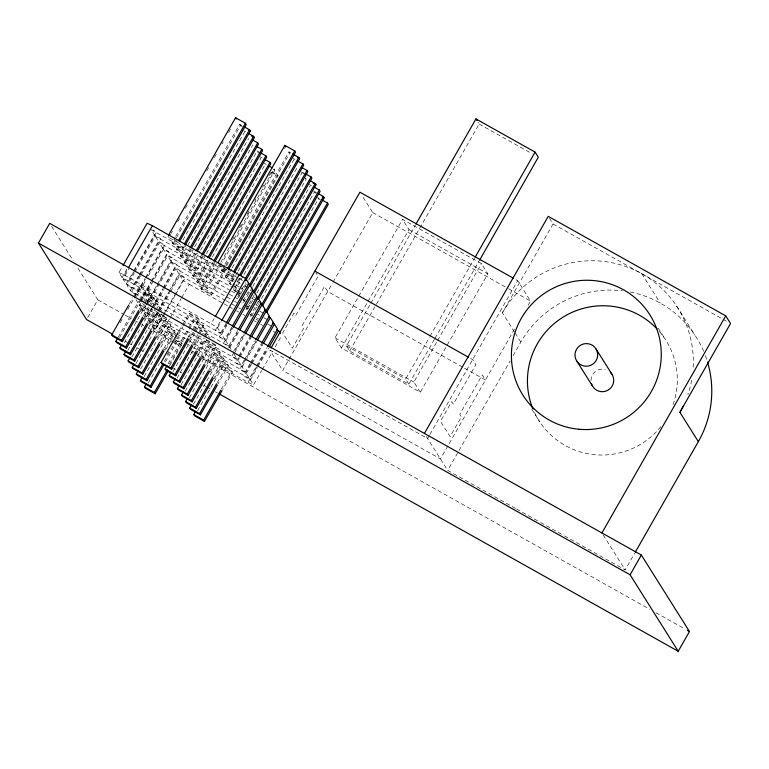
<?xml version="1.0" encoding="UTF-8"?>
<svg xmlns="http://www.w3.org/2000/svg" width="769" height="769" viewBox="0 0 769 769"><rect width="100%" height="100%" fill="white"/><g stroke="black" fill="none" stroke-linecap="round" stroke-linejoin="round"><path stroke-width="0.58" stroke-dasharray="3.85 2.88" d="M87.743 317.472L97.817 299.814L77.563 267.612M231.853 327.027L224.817 339.36L221.683 334.371L215.282 330.295L122.108 277.561L118.974 272.572L122.492 266.41M122.108 277.561L126.798 269.333M118.974 272.572L124.251 275.042L127.769 268.871M237.708 330.459L228.912 345.877L225.778 340.888L219.386 336.803L126.212 284.069L123.069 279.089L128.932 268.814M126.212 284.069L133.248 271.736M133.835 270.707L154.348 234.737L151.214 229.748L243.427 280.954M133.633 272.303L128.356 281.55L123.069 279.089M134.219 271.274L156.492 232.219L152.925 229.931M231.133 349.395L229.883 347.405L223.481 343.32L130.307 290.586L127.173 285.607L134.21 273.264M134.796 272.236L155.309 236.266L240.226 283.377M130.307 290.586L138.516 276.196M139.102 275.167L158.452 241.245L155.309 236.266M139.487 275.735L132.451 288.067L127.173 285.607M140.073 274.706L160.596 238.726L154.348 234.737M140.65 275.667L131.268 292.114L136.555 294.585L145.341 279.166M141.236 274.639L159.414 242.783L234.949 284.636M129.307 303.986L132.826 297.824M133.412 296.796L139.862 285.482L149.724 291.018L150.522 292.287L144.668 302.563M134.402 297.103L144.957 278.599M145.543 277.571L162.547 247.762L159.414 242.783M120.147 322.74L122.492 318.626M127.769 309.369L133.633 299.093M134.219 298.064L140.669 286.76L139.862 285.482M178.668 242.946L168.805 237.419L170.583 234.305M171.179 233.267L172.362 231.19M177.697 221.837L180.061 217.685M185.396 208.341L187.175 205.227M206.726 170.949L209.091 166.796M214.426 157.443L216.8 153.291M222.126 143.938L223.318 141.861M228.643 132.518L231.017 128.356M145.927 278.138L164.691 245.244L158.452 241.245M136.546 296.574L145.918 280.127M148.263 276.013L163.509 249.291L242.168 292.902M118.166 337.226L138.689 301.246M139.276 300.227L143.966 291.999L153.819 297.526L154.627 298.805L150.522 305.995M184.541 246.349L182.762 249.464L172.91 243.936L172.102 242.658L175.063 237.467M175.659 236.429L239.64 124.251L242.6 125.914M244.138 360.277L241.216 365.419L238.073 360.43L231.68 356.345L144.745 307.61L138.507 303.611L139.679 301.563M140.266 300.535L150.82 282.031M151.406 281.002L166.642 254.279L163.509 249.291M119.551 337.476L144.764 293.277L143.966 291.999M172.91 243.936L175.87 238.746M176.457 237.708L240.447 125.53L239.64 124.251M140.65 301.092L151.205 282.598M151.791 281.569L168.796 251.761L162.547 247.762M250.002 363.708L245.311 371.927L242.177 366.948L235.775 362.862L142.601 310.128L139.468 305.149L140.64 303.092M141.227 302.063L167.613 255.808L230.633 290.644M139.17 309.513L142.688 303.351M143.274 302.323L149.724 291.018M139.977 310.791L144.082 303.592M140.439 311.878L144.543 304.678M145.13 303.649L148.061 298.516L157.924 304.043L158.722 305.322L156.376 309.426M191.01 248.704L186.867 255.981L177.005 250.454L176.207 249.175L179.754 242.946M142.601 310.128L144.947 306.014M147.292 301.909L156.674 285.462M157.261 284.434L170.747 260.797L167.613 255.808M124.242 342.955L145.341 305.956M145.927 304.928L148.859 299.785L148.061 298.516M177.005 250.454L180.561 244.215M182.926 240.063L244.542 132.037M145.918 305.553L144.745 307.61L139.468 305.149M146.504 304.524L172.89 258.269L166.642 254.279M175.986 333.554L146.696 316.645L143.563 311.656L147.081 305.495M147.667 304.466L171.708 262.325L237.861 298.91M143.274 316.03L148.542 306.783M149.128 305.754L153.819 297.526M182.762 249.464L181.965 248.195L183.743 245.071M144.072 317.309L149.936 307.023M143.947 319.423L150.397 308.109M196.297 253.145L190.962 262.498L181.1 256.961L180.302 255.693L185.637 246.34M146.696 316.645L151.387 308.417M151.974 307.389L162.528 288.894M163.115 287.866L174.842 267.304L171.708 262.325M127.75 350.501L151.791 308.359M181.1 256.961L248.647 138.555M151.781 308.984L148.85 314.127L143.563 311.656M152.368 307.956L162.913 289.452M163.499 288.433L176.985 264.786L170.747 260.797M173.804 336.553L150.801 323.163L147.667 318.174L152.944 308.927M153.531 307.898L164.076 289.394M164.662 288.365L175.803 268.833L233.613 300.756M147.369 322.547L157.924 304.043M186.867 255.981L186.06 254.702L189.616 248.474M148.753 322.788L155.79 310.455M149.224 323.874L156.261 311.541L166.114 317.068L166.921 318.347L155.78 337.879M202.766 255.51L195.066 269.006L185.204 263.479L184.397 262.21L191.51 249.742M150.801 323.163L157.251 311.849M157.837 310.82L168.392 292.326M168.978 291.297L178.937 273.822L175.803 268.833M131.845 357.018L157.059 312.82L156.261 311.541M185.204 263.479L194.086 247.897M194.682 246.859L252.741 145.072M157.635 312.416L152.944 320.635L147.667 318.174M158.222 311.387L181.09 271.303L174.842 267.304M171.612 339.542L154.896 329.67L151.762 324.691L158.798 312.358M159.385 311.33L169.939 292.826M170.526 291.797L179.908 275.35L225.202 300.256M151.464 329.055L160.26 313.637M190.962 262.498L190.164 261.22L195.489 251.867M161.653 313.887L152.272 330.334L174.265 342.676M152.733 331.42L160.356 318.058L170.218 323.586L171.016 324.864L160.461 343.358M208.043 259.941L199.161 275.523L189.299 269.996L188.501 268.717L197.383 253.136M154.896 329.67L163.691 314.252M164.278 313.223L183.041 280.339L179.908 275.35M135.95 363.526L161.154 319.327L160.356 318.058M189.299 269.996L199.959 251.3M200.555 250.261L256.836 151.58L258.807 152.685M175.217 295.286L157.039 327.152L151.762 324.691M175.803 294.258L185.185 277.82L178.937 273.822M155.569 335.572L166.114 317.068M195.066 269.006L194.259 267.737L201.959 254.231M156.828 337.937L164.451 324.576L174.313 330.103L175.121 331.372L164.566 349.876M214.513 262.306L203.256 282.04L193.394 276.504L192.596 275.235L203.256 256.538M140.631 369.014L165.258 325.845L164.451 324.576M193.394 276.504L205.842 254.693M206.428 253.655L260.941 158.097M161.144 333.669L169.353 319.279M169.939 318.251L181.071 298.718M181.657 297.69L189.28 284.328L183.041 280.339M160.25 341.061L170.218 323.586M199.161 275.523L198.354 274.245L207.245 258.663M161.519 343.416L168.555 331.083L176.437 335.505M221.578 263.623L207.361 288.548L197.498 283.021L196.691 281.752L209.139 259.932M144.139 376.56L169.353 332.362L168.555 331.083M197.498 283.021L211.715 258.096M212.311 257.057L265.036 164.614M163.759 348.597L174.313 330.103M203.256 282.04L202.458 280.762L213.119 262.066M165.614 349.933L172.65 337.601M226.269 269.102L211.456 295.065L201.593 289.538L200.796 288.26L215.608 262.296M148.244 383.077L159.385 363.545M201.593 289.538L216.406 263.565M178.619 331.631L182.138 325.46M182.714 324.431L189.164 313.127L199.027 318.654L199.834 319.933L189.28 338.437M167.104 354.49L168.863 351.404M178.831 333.929L182.935 326.738M183.522 325.71L189.972 314.406L189.164 313.127M232.334 240.139L234.112 237.025M239.438 227.672L241.812 223.519M247.147 214.167L249.512 210.014M254.847 200.671L256.029 198.585M262.546 187.165L263.729 185.089M269.063 175.736L271.438 171.583M284.463 148.734L285.655 146.658M164.345 361.286L178.418 336.611L179.215 337.889L165.143 362.555M207.361 288.548L206.553 287.279L220.184 263.382M220.77 262.344L274.091 168.863L274.898 170.141L222.164 262.585M168.055 363.843L187.992 328.892M188.578 327.863L193.269 319.644L203.131 325.172L203.929 326.45L199.825 333.64M233.853 273.995L232.075 277.109L222.212 271.582L221.405 270.303L224.375 265.113M224.961 264.075L288.952 151.897L290.922 153.002M169.449 364.083L188.79 330.17M189.376 329.142L194.067 320.913L193.269 319.644M222.212 271.582L225.173 266.382M225.769 265.343L289.75 153.166L288.952 151.897M169.613 365.746L182.513 343.128L175.611 339.254M211.456 295.065L210.658 293.787L278.195 175.38L272.274 172.064M188.472 337.158L191.99 330.987M192.577 329.968L199.027 318.654M189.155 340.552L193.846 332.323M194.432 331.295L197.364 326.162L207.226 331.689L208.024 332.958L205.679 337.072M232.228 281.416L226.307 278.09L225.509 276.821L229.066 270.582M172.958 371.629L195.239 332.573M195.826 331.545L198.171 327.431L197.364 326.162M226.307 278.09L231.642 268.746M232.228 267.708L293.845 159.683M192.577 343.676L197.854 334.419M198.44 333.39L203.131 325.172M232.075 277.109L231.267 275.831L233.045 272.716M193.375 344.945L199.238 334.669M194.432 345.002L199.7 335.755M237.515 272.139L230.412 284.607L229.604 283.338L234.939 273.985M177.053 378.146L201.094 336.005M238.111 271.101L297.949 166.2M225.999 323.595L220.722 332.842L217.589 327.863L211.187 323.778L214.118 318.635M196.672 350.183L203.708 337.851M204.294 336.822L207.226 331.689M198.056 350.433L205.092 338.1M237.352 281.541L239.726 277.388M199.113 350.491L205.563 339.187L215.426 344.714L216.224 345.992L205.669 364.487M236.477 292.23L233.699 289.846L240.812 277.388M181.157 384.654L206.361 340.456L205.563 339.187M234.507 291.124L243.388 275.542M243.984 274.504L302.044 172.708L301.246 171.439L304.197 173.092M219.972 322.067L215.282 330.295L220.722 332.842M200.767 356.701L209.562 341.282M217.589 327.863L221.097 321.692M200.988 359.008L210.956 341.532M202.036 359.065L209.658 345.704L219.521 351.231L220.319 352.5L210.36 369.976M238.39 295.325L245.503 282.857M185.252 391.171L210.466 346.973L209.658 345.704M246.301 284.136L238.601 297.632L237.804 296.363L239.774 297.468M248.675 279.983L306.149 179.225L305.341 177.947L307.312 179.062M227.009 323.441L219.386 336.803L224.817 339.36M204.871 363.218L215.426 344.714M221.683 334.371L226.961 325.124M206.726 364.544L213.763 352.212L223.616 357.739L224.423 359.017L213.869 377.521M243.081 300.794L249.598 289.375M189.347 397.688L214.561 353.49L213.763 352.212M252.184 287.529L242.706 304.149L241.899 302.88M252.77 286.491L310.243 185.742M232.276 327.902L223.481 343.32L228.912 345.877M208.966 369.726L219.521 351.231M225.778 340.888L232.815 328.555M210.235 372.09L217.858 358.729L227.72 364.256L228.518 365.535L217.963 384.029M254.289 294.854L245.993 309.388L246.801 310.666M193.452 404.206L218.656 360.007L217.858 358.729M247.397 309.628L254.501 297.161M256.875 293.008L314.338 192.25L316.309 193.355M228.749 347.78L238.13 331.333M212.484 377.271L223.616 357.739M229.883 347.405L238.669 331.987M214.33 378.608L221.953 365.246L231.815 370.773L232.613 372.042L222.654 389.518M258.394 301.361L250.098 315.905L250.896 317.184M197.546 410.713L222.76 366.515L221.953 365.246M251.492 316.146L258.605 303.678M261.566 298.487L318.443 198.767L317.635 197.498L319.606 198.604M233.603 351.356L242.985 334.909M243.994 334.765L231.68 356.345L237.112 358.902L238.284 356.845M217.166 382.76L227.72 364.256M234.564 352.884L245.119 334.39M238.871 355.816L249.425 337.312M238.707 357.72L235.775 362.862L241.216 365.419M239.294 356.691L250.434 337.168M221.261 389.277L231.815 370.773M238.073 360.43L239.246 358.373M239.832 357.345L250.973 337.822M244.725 359.248L255.279 340.744M255.702 341.628L239.87 369.38L246.272 373.455L249.406 378.444L255.856 367.14M242.177 366.948L245.109 361.805M245.696 360.776L256.827 341.244M250.588 362.68L261.143 344.176M250.425 364.583L243.975 375.887L250.367 379.973L253.51 384.961L261.71 370.571M251.011 363.554L262.152 344.031M246.272 373.455L251.55 364.208M252.136 363.179L262.69 344.675M256.442 366.111L266.997 347.607M195.701 353.048L248.07 382.404L256.865 366.986M257.452 365.957L267.42 348.482M250.367 379.973L257.404 367.64M257.99 366.611L268.544 348.107M262.296 369.543L272.851 351.039M275.196 346.925L281.646 335.62M514.509 329.084L440.454 458.92L282.684 370.466L332.448 283.213M333.044 282.175L372.734 212.58L361.738 195.105M358.719 296.267L402.562 219.396L481.442 263.632L487.863 273.822L420.316 392.238L341.436 348.011L335.015 337.812L358.123 297.305M341.436 348.011L367.495 302.304M368.091 301.265L408.973 229.595L402.562 219.396M434.389 339.389L408.858 384.154L349.693 350.991L346.483 345.887L370.235 304.245M370.831 303.207L415.366 225.125M349.693 350.991L479.145 124.03L478.068 122.338M408.858 384.154L405.648 379.059L429.4 337.418M429.996 336.38L474.531 258.297M434.985 338.35L478.924 261.316M420.316 392.238L413.905 382.039L437.013 341.532M437.599 340.494L481.442 263.632M429.4 435.408L427.631 438.522L269.852 350.068L282.684 370.466M429.996 434.37L517.681 280.647L514.548 278.887M514.48 332.006L502.397 312.8L553.055 223.99L549.451 218.252M528.14 305.197L530.514 301.035L517.681 280.647M515.538 508.434L447.673 470.388L458.382 451.614M458.978 450.576L510.135 360.882M513.106 355.672L520.844 342.109A102.44 101.537 -32.2 0 1 622.429 290.778M564.609 535.955L625.168 569.906L634.685 553.219M257.894 301.515L261.152 303.053M245.311 371.927L189.597 341.196M249.406 378.444L193.701 347.703M248.07 382.404L253.51 384.961M479.145 124.03L532.081 153.713M553.055 223.99L726.378 321.163M240.447 125.53L242.418 126.635M243.744 130.768L245.715 131.874M293.047 158.404L295.017 159.51M408.973 229.595L487.863 273.822M302.044 172.708L304.015 173.813M372.734 212.58L507.521 288.154M508.569 288.731L530.514 301.035M257.019 150.859L258.999 151.964M260.133 156.818L262.104 157.933M309.436 184.464L311.416 185.569M264.238 163.336L266.209 164.441M313.541 190.981L316.501 192.635M272.928 169.036L274.898 170.141M271.111 172.227L278.013 176.101M318.443 198.767L320.413 199.873M470.561 358.412L472.656 359.584L475.857 364.679L453.345 404.158L451.739 401.601L440.483 421.335L450.105 436.638L461.362 416.904L459.766 414.347L482.278 374.878L485.479 379.982L463.544 367.678M462.496 367.092L327.709 291.518L324.499 286.424L301.986 325.893L303.592 328.44L292.335 348.174L282.713 332.881L293.969 313.146L295.575 315.694L318.087 276.225L315.953 272.832M173.919 239.467L177.87 241.677M221.251 266.007L226.182 268.766M218.108 265.065L227.97 270.592L227.172 269.323M172.102 242.658L181.965 248.195M221.405 270.303L231.267 275.831M244.379 285.703L247.522 287.471M335.015 337.812L413.905 382.039M176.207 249.175L186.06 254.702M225.509 276.821L233.392 281.243M346.483 345.887L405.648 379.059M235.91 285.174L240.159 287.558M241.149 288.106L243.283 289.307M248.483 292.22L251.626 293.979M180.302 255.693L190.164 261.22M229.604 283.338L231.575 284.443M232.565 284.991L238.477 288.308M233.363 286.27L238.294 289.029M251.53 298.151L255.721 300.496M184.397 262.21L194.259 267.737M233.699 289.846L236.66 291.509M237.65 292.057L241.591 294.267M237.467 292.778L240.418 294.44M231.536 291.153L240.015 295.902M255.635 304.659L259.816 307.014M188.501 268.717L198.354 274.245M240.764 298.016L244.705 300.237M243.533 300.4L245.503 301.506M248.204 304.716L250.367 305.927M259.73 311.176L263.921 313.521M192.596 275.235L202.458 280.762M246.83 305.639L248.8 306.744M244.677 305.255L248.618 307.465M234.497 301.246L236.746 302.505M246.022 307.706L248.214 308.936M257.538 314.165L259.672 315.367M263.825 317.693L268.016 320.039M196.691 281.752L206.553 287.279M226.028 300.717L234.583 305.514M238.601 307.763L240.697 308.936M250.117 314.223L252.309 315.453M256.404 317.741L258.567 318.952M267.929 324.201L272.111 326.556M200.796 288.26L210.658 293.787M256.01 319.222L257.99 320.327M189.28 284.328L223.048 303.265M224.087 303.842L232.43 308.523M236.602 310.859L238.688 312.031M242.85 314.367L244.936 315.53M254.318 320.798L256.404 321.961M260.576 324.297L262.662 325.47M273.082 331.314L276.215 333.064M124.251 275.042L211.187 323.778M140.669 286.76L150.522 292.287M189.972 314.406L199.834 319.933M144.764 293.277L154.627 298.805M194.067 320.913L203.929 326.45M148.859 299.785L158.722 305.322M198.171 327.431L208.024 332.958M516.585 509.02L539.55 521.901M540.597 522.487L563.571 535.368M160.048 309.455L162.019 310.561M202.449 333.227L210.341 337.649M157.059 312.82L166.921 318.347M206.361 340.456L216.224 345.992M161.154 319.327L171.016 324.864M210.466 346.973L220.319 352.5M165.258 325.845L175.121 331.372M214.561 353.49L224.423 359.017M177.033 334.15L185.416 338.841M169.353 332.362L177.245 336.784M218.656 360.007L228.518 365.535M174.851 337.139L183.224 341.83M187.415 344.185L189.51 345.358M175.428 339.985L182.33 343.849M222.76 366.515L232.613 372.042M172.66 340.129L182.09 345.416M191.51 350.693L194.653 352.462M97.817 299.814L124.001 314.492M125.039 315.079L131.326 318.606M135.517 320.952L137.613 322.124M141.794 324.47L143.89 325.652M148.081 327.998L151.224 329.757M175.313 343.262L180.542 346.194M191.02 352.067L193.106 353.24M197.297 355.586L649.68 609.221M655.957 612.739L685.285 629.177M125.309 341.273L127.404 342.445M128.452 343.032L131.586 344.8M136.824 347.732L138.92 348.905M139.968 349.491L144.159 351.837M173.477 368.284L175.572 369.456M179.763 371.802L181.849 372.975M197.556 381.78L199.652 382.962M203.843 385.307L205.938 386.48M206.986 387.067L211.177 389.412M215.358 391.767L217.454 392.94M676.576 306.014L695.013 335.332M641.798 273.745L660.244 303.063M658.235 328.152L665.022 338.937M515.115 333.015L520.844 342.109M531.706 409.118L539.732 421.864M603.175 534.936L625.168 569.906M426.305 436.427L447.673 470.388M168.007 236.15L168.805 237.419M233.978 353.913L237.112 358.902M135.998 299.631L138.507 303.611M51.61 226.365L73.132 260.576M502.397 312.8A102.44 101.537 -32.2 0 1 621.333 265.065A102.44 101.537 -32.2 0 1 692.994 369.985M691.648 380.194A102.44 101.537 -32.2 0 1 687.89 394.574M630.34 292.028A102.44 101.537 -32.2 0 1 703.654 351.346M705.346 355.576A102.44 101.537 -32.2 0 1 707.201 360.978M659.369 331.477A75.122 74.468 -32.2 0 1 672.875 405.148M660.84 426.622A75.122 74.468 -32.2 0 1 533.138 409.493M591.015 380.54A11.381 11.285 -32.2 0 1 605.261 369.437"/><path stroke-width="1.15" d="M112.735 334.227L86.561 319.548L38.45 243.081L49.706 223.346L641.356 555.055L689.466 631.532L678.21 651.266L219.55 394.113M123.078 265.382L147.119 223.231L152.397 225.702L245.724 278.522L248.858 283.501L226.586 322.567M128.356 267.843L152.397 225.702M139.391 311.82L122.386 341.628L112.524 336.101L111.726 334.823L128.721 305.014M168.594 235.112L235.545 117.734L245.407 123.261L246.205 124.54L179.85 240.87M143.486 318.337L126.481 348.146L116.619 342.609L115.821 341.34L117.58 338.254M122.386 341.628L121.579 340.35L138.583 310.541M178.456 240.639L245.407 123.261M148.167 323.816L130.586 354.653L120.723 349.126L119.916 347.848L121.675 344.772M126.481 348.146L125.683 346.867L142.688 317.059M184.339 244.033L249.502 129.778L244.571 127.02M185.137 245.311L250.309 131.057L249.502 129.778M151.685 331.362L134.681 361.17L124.818 355.643L124.02 354.365L125.78 351.279M130.586 354.653L129.778 353.384L146.783 323.576M190.212 247.435L253.607 136.296L248.675 133.527M191.606 247.666L254.404 137.564L253.607 136.296M155.78 337.879L138.776 367.688L128.913 362.151L128.115 360.882L129.874 357.796M134.681 361.17L133.873 359.892L150.878 330.084M196.085 250.829L257.702 142.813L252.77 140.045M197.479 251.069L258.499 144.082L257.702 142.813M159.875 344.387L142.88 374.195L133.018 368.668L132.21 367.399L133.969 364.314M138.776 367.688L137.978 366.409L154.982 336.601M201.959 254.231L261.796 149.321L256.865 146.562M203.352 254.462L262.604 150.599L261.796 149.321M163.98 350.904L146.975 380.713L137.113 375.185L136.315 373.907L138.074 370.821M142.88 374.195L142.073 372.927L159.664 342.09M207.841 257.625L265.901 155.838L259.98 152.522M209.235 257.865L266.699 157.116L265.901 155.838M163.97 364.612L151.07 387.23L141.208 381.703L140.41 380.424L142.169 377.339M146.975 380.713L146.177 379.434L163.172 349.626M213.715 261.027L269.996 162.355L265.065 159.587M215.109 261.268L270.803 163.624L269.996 162.355M168.065 371.129L155.175 393.738L145.312 388.21L144.505 386.942L146.264 383.856M188.693 339.465L171.689 369.274L161.826 363.737L161.029 362.468L178.033 332.66M217.906 262.748L284.847 145.379L294.71 150.907L295.517 152.185L228.566 269.554M151.07 387.23L150.272 385.951L162.586 364.371M192.788 345.973L175.784 375.781L165.931 370.254L165.124 368.976L166.883 365.9M155.175 393.738L154.367 392.469L167.267 369.851M171.689 369.274L170.891 367.995L187.886 338.187M227.768 268.285L294.71 150.907M197.479 351.462L179.888 382.299L170.026 376.772L169.218 375.493L170.978 372.407M175.784 375.781L174.986 374.513L191.99 344.704M233.641 271.678L298.814 157.424L292.893 154.108M234.439 272.957L299.612 158.693L298.814 157.424M200.988 359.008L183.983 388.816L174.121 383.279L173.323 382.01L175.082 378.925M215.291 316.578L239.332 274.437M179.888 382.299L179.081 381.02L196.085 351.212M239.515 275.081L302.909 163.941L297.978 161.173M240.908 275.312L303.707 165.21L302.909 163.941M205.083 365.515L188.078 395.324L178.225 389.796L177.418 388.528L179.177 385.442M183.983 388.816L183.185 387.538L200.18 357.729M245.388 278.474L307.004 170.449L302.073 167.69M221.683 320.663L245.724 278.522M245.599 280.791L307.811 171.727L307.004 170.449M209.774 371.004L192.183 401.841L182.32 396.314L181.522 395.035L183.282 391.95M188.078 395.324L187.28 394.055L204.285 364.246M249.492 284.991L311.109 176.966L305.187 173.65M228.133 323.067L249.819 285.039L247.993 283.867M250.29 286.26L311.906 178.245L311.109 176.966M213.282 378.55L196.278 408.358L186.415 402.831L185.617 401.553L187.376 398.467M232.44 325.998L252.963 290.019L249.819 285.039M192.183 401.841L191.375 400.562L208.38 370.754M253.587 291.499L315.203 183.483L309.282 180.167M233.401 327.527L253.924 291.547L252.097 290.384M254.385 292.778L316.001 184.752L315.203 183.483M217.377 385.058L200.382 414.866L190.52 409.339L189.712 408.07L191.471 404.984M238.294 329.43L257.057 296.536L253.924 291.547M196.278 408.358L195.48 407.08L212.484 377.271M257.096 299.054L319.298 189.991L314.367 187.232M239.841 329.93L258.019 298.064L256.192 296.901M258.49 299.295L320.106 191.27L319.298 189.991M222.068 390.546L204.477 421.383L194.615 415.856L193.817 414.578L195.576 411.502M244.157 332.862L261.152 303.053L258.019 298.064M200.382 414.866L199.575 413.597L216.579 383.789M261.787 304.534L323.403 196.508L318.472 193.74M245.705 333.362L262.123 304.582L260.287 303.409M262.585 305.802L324.201 197.787L323.403 196.508M250.012 336.284L265.257 309.561L262.123 304.582M204.477 421.383L203.67 420.105L220.674 390.296M265.882 311.051L327.498 203.026L322.567 200.257M251.559 336.793L266.218 311.089L264.392 309.926M266.68 312.32L328.296 204.294L327.498 203.026M255.866 339.715L269.352 316.078L266.218 311.089M257.413 340.225L270.313 317.607L268.487 316.444M261.729 343.147L273.447 322.596L270.313 317.607M263.277 343.647L274.418 324.124L272.582 322.951M267.583 346.579L277.551 329.103L274.418 324.124M269.131 347.079L278.513 330.632L276.686 329.468M271.034 347.992L359.911 192.192L513.5 278.301M415.962 224.087L475.934 118.935L535.099 152.108L538.31 157.203L479.52 260.268M475.127 257.25L535.099 152.108M424.421 433.428L548.239 216.339L725.734 315.857L730.55 323.499L679.892 412.309L698.339 441.627L635.281 552.171M601.916 532.946L725.734 315.857M678.21 651.266L630.099 574.789L641.356 555.055M248.339 129.951L250.309 131.057M297.641 157.587L299.612 158.693M251.444 135.911L254.404 137.564M313.05 183.099L316.001 184.752M269.169 166.104L272.12 167.757M322.23 196.681L324.201 197.787M314.877 271.13L468.475 357.239M38.45 243.081L630.099 574.789M687.371 630.349L689.466 631.532M111.726 334.823L121.579 340.35M161.029 362.468L170.891 367.995M115.821 341.34L125.683 346.867M165.124 368.976L174.986 374.513M119.916 347.848L129.778 353.384M169.218 375.493L179.081 381.02M124.02 354.365L133.873 359.892M173.323 382.01L183.185 387.538M128.115 360.882L137.978 366.409M177.418 388.528L187.28 394.055M132.21 367.399L142.073 372.927M181.522 395.035L191.375 400.562M136.315 373.907L146.177 379.434M185.617 401.553L195.48 407.08M140.41 380.424L150.272 385.951M189.712 408.07L199.575 413.597M144.505 386.942L154.367 392.469M193.817 414.578L203.67 420.105M475.934 118.935L477.001 120.637M596.138 349.126A11.381 11.285 -32.2 0 1 586.391 366.217A11.381 11.285 -32.2 0 1 576.471 349.376A11.381 11.285 -32.2 0 1 596.138 349.126L612.182 374.618M576.529 360.69L592.572 386.182M284.847 145.379L285.655 146.658M235.545 117.734L236.352 119.012M278.513 330.632L280.397 333.631M707.538 362.064A102.44 101.537 -32.2 0 1 698.339 441.627M683.103 406.224A102.44 101.537 -32.2 0 1 679.892 412.309M532.696 408.416A75.122 74.468 -32.2 0 1 562.235 317.674A75.122 74.468 -32.2 0 1 657.014 328.882M610.365 372.292A11.381 11.285 -32.2 0 1 608.096 390.123A11.381 11.285 -32.2 0 1 591.419 383.462M578.874 429.246A75.122 74.468 -32.2 0 0 654.64 323.662A75.122 74.468 -32.2 0 0 525.496 311.81A75.122 74.468 -32.2 0 0 578.874 429.246"/></g></svg>
